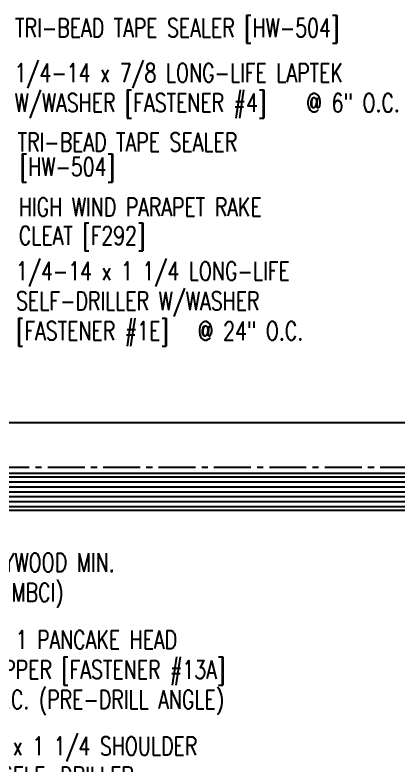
# Model space of a CAD drawing. Header units: inches. Extents: x 5.3 to 45.7, y 11.4 to 38.4.
# Drawn here: x 24.41 to 32.21, y 21.86 to 37.1 of the extents above; entities that cross this region are included whole.
import ezdxf

# ---------------------------------------------------------------- set-up
doc = ezdxf.new("R2010")
doc.units = ezdxf.units.IN
doc.header["$MEASUREMENT"] = 0
doc.linetypes.add('CENTER2', pattern=[1.125, 0.75, -0.125, 0.125, -0.125])
for name, color, linetype in [('BARRIER', 253, 'CENTER2'), ('PANEL', 11, 'Continuous'), ('TEXT', 2, 'Continuous'), ('WOOD', 3, 'Continuous')]:
    doc.layers.add(name, color=color, linetype=linetype)
doc.styles.add('TEXT1', font='ROMANS.shx', dxfattribs={"width": 0.75, "height": 0.375})

# ---------------------------------------------------------------- blocks, each defined once
blk = doc.blocks.new('FD-F5')
at = {"layer": 'TEXT', "style": 'TEXT1', "width": 0.75}
for s, p in [('1/4-14 x 1 1/4 SHOULDER', (0.0047, -0.0408)), ('TEK 2  SELF-DRILLER', (0.0047, -0.1926)), ('[FASTENER #5]', (0.0047, -0.3444))]:
    blk.add_text(s, height=0.09375, dxfattribs=at).set_placement(p)
blk.add_attdef('(QUANTITY)', (0.8792, -0.3444), '', height=0.0938, dxfattribs=at)
at = {"layer": 'TEXT', "style": 'TEXT1', "flags": 1}
for tag, p in [('Color', (0.0529, -0.546)), ('Calc', (0.0529, -0.546)), ('OPT1', (0.0529, -0.546)), ('Opt2', (0.0529, -0.546)), ('Opt3', (0.0529, -0.546)), ('Description', (0.0529, -0.546)), ('Multiple', (0.0529, -0.546)), ('Part', (0.0529, -0.546)), ('Spare1', (0.0529, -0.7335)), ('Spare2', (0.0529, -0.7335)), ('Spare3', (0.0529, -0.7335)), ('Spare4', (0.0529, -0.7335)), ('Spare5', (0.0529, -0.7335)), ('Spare6', (0.0529, -0.7335)), ('Spare7', (0.0529, -0.7335)), ('Spare8', (0.0529, -0.7335)), ('Spare9', (0.0529, -0.7335)), ('Spare10', (0.0529, -0.7335))]:
    blk.add_attdef(tag, p, '', height=0.0938, dxfattribs=at)
blk = doc.blocks.new('FD-F13A')
at = {"layer": 'TEXT', "style": 'TEXT1', "width": 0.75}
for s, p in [('12-11 x 1 PANCAKE HEAD', (0.0047, -0.0408)), ('SELF-TAPPER [FASTENER #13A]', (0.0047, -0.1926))]:
    blk.add_text(s, height=0.09375, dxfattribs=at).set_placement(p)
blk.add_attdef('(QUANTITY)', (0.0047, -0.3444), '', height=0.0938, dxfattribs=at)
blk = doc.blocks.new('FD-F1e')
at = {"layer": 'TEXT', "style": 'TEXT1', "width": 0.75}
for s, p in [('1/4-14 x 1 1/4 LONG-LIFE', (0.0047, -0.0408)), ('SELF-DRILLER W/WASHER', (0.0047, -0.1926)), ('[FASTENER #1E]', (0.0047, -0.3444))]:
    blk.add_text(s, height=0.09375, dxfattribs=at).set_placement(p)
blk.add_attdef('(QUANTITY)', (0.9263, -0.3444), '', height=0.0938, dxfattribs=at)
at = {"layer": 'TEXT', "style": 'TEXT1', "flags": 1}
for tag, p in [('Color', (0.0245, -0.5337)), ('Calc', (0.0245, -0.5337)), ('Opt1', (0.0245, -0.5337)), ('Opt2', (0.0245, -0.5337)), ('Opt3', (0.0245, -0.5337)), ('Description', (0.0245, -0.5337)), ('Multiple', (0.0245, -0.5337)), ('Part', (0.0245, -0.5337)), ('Spare1', (0.0245, -0.7212)), ('Spare2', (0.0245, -0.7212)), ('Spare3', (0.0245, -0.7212)), ('Spare4', (0.0245, -0.7212)), ('Spare5', (0.0245, -0.7212)), ('Spare6', (0.0245, -0.7212)), ('Spare7', (0.0245, -0.7212)), ('Spare8', (0.0245, -0.7212)), ('Spare9', (0.0245, -0.7212)), ('Spare10', (0.0245, -0.7212))]:
    blk.add_attdef(tag, p, '', height=0.0938, dxfattribs=at)
blk = doc.blocks.new('FD-F4')
at = {"layer": 'TEXT', "style": 'TEXT1', "width": 0.75}
for s, p in [('1/4-14 x 7/8 LONG-LIFE LAPTEK', (0.0047, -0.0408)), ('W/WASHER [FASTENER #4]', (0.0047, -0.1926))]:
    blk.add_text(s, height=0.09375, dxfattribs=at).set_placement(p)
blk.add_attdef('(QUANTITY)', (1.4847, -0.1926), '', height=0.0938, dxfattribs=at)
at = {"layer": 'TEXT', "style": 'TEXT1', "flags": 1}
for tag, p in [('Color', (0.0624, -0.4349)), ('Calc', (0.0624, -0.4349)), ('Opt1', (0.0624, -0.4349)), ('Opt2', (0.0624, -0.4349)), ('Opt3', (0.0624, -0.4349)), ('Description', (0.0624, -0.4349)), ('Multiple', (0.0624, -0.4349)), ('Part', (0.0624, -0.4349)), ('Spare1', (0.0624, -0.6224)), ('Spare2', (0.0624, -0.6224)), ('Spare3', (0.0624, -0.6224)), ('Spare4', (0.0624, -0.6224)), ('Spare5', (0.0624, -0.6224)), ('Spare6', (0.0624, -0.6224)), ('Spare7', (0.0624, -0.6224)), ('Spare8', (0.0624, -0.6224)), ('Spare9', (0.0624, -0.6224)), ('Spare10', (0.0624, -0.6224))]:
    blk.add_attdef(tag, p, '', height=0.0938, dxfattribs=at)

msp = doc.modelspace()

# ---------------------------------------------------------------- linework, layer by layer
at = {"layer": 'BARRIER'}
msp.add_line((17.20312, 27.92451), (42.67885, 27.92451), dxfattribs=at)
at = {"layer": 'PANEL'}
msp.add_line((36.6384, 28.82199), (20.7129, 28.82199), dxfattribs=at)
at = {"layer": 'WOOD', "color": 3, "linetype": 'CONTINUOUS'}
for p, q in [((17.14847, 27.79951), (42.67885, 27.79951)), ((17.14847, 27.04951), (42.67885, 27.04951))]:
    msp.add_line(p, q, dxfattribs=at)
at = {"layer": 'WOOD', "color": 9, "linetype": 'CONTINUOUS'}
for p, q in [((17.14847, 27.72451), (42.67885, 27.72451)), ((17.14847, 27.62451), (42.67885, 27.62451)), ((17.14847, 27.52451), (42.67885, 27.52451)), ((17.14847, 27.42451), (42.67885, 27.42451)), ((17.14847, 27.32451), (42.67885, 27.32451)), ((17.14847, 27.22451), (42.67885, 27.22451)), ((17.14847, 27.12451), (42.67885, 27.12451))]:
    msp.add_line(p, q, dxfattribs=at)

# ---------------------------------------------------------------- block references
at = {"layer": 'TEXT', "xscale": 4, "yscale": 4, "zscale": 4}
for name, p, values in [('FD-F4', (24.38366, 35.90537), {'(QUANTITY)': '@ 6" O.C.'}), ('FD-F1e', (24.4145, 31.8802), {'(QUANTITY)': '@ 24" O.C.'}), ('FD-F13A', (22.53744, 24.39535), {'(QUANTITY)': '@ 24" O.C. (PRE-DRILL ANGLE)'}), ('FD-F5', (22.6097, 22.23725), {'(QUANTITY)': '@ 24" O.C.'})]:
    msp.add_blockref(name, p, dxfattribs=at).add_auto_attribs(values)

# ---------------------------------------------------------------- texts
at = {"layer": 'TEXT', "style": 'TEXT1', "width": 0.75}
for s, p in [('TRI-BEAD TAPE SEALER [HW-504]', (24.4135, 36.65721)), ('TRI-BEAD TAPE SEALER', (24.46327, 34.33582)), ('[HW-504]', (24.5105, 33.8355)), ('HIGH WIND PARAPET RAKE ', (24.48975, 33.01768)), ('CLEAT [F292]', (24.48975, 32.43812)), ('5/8" PLYWOOD MIN.', (22.59031, 25.80109)), ('(NOT BY MBCI)', (22.59031, 25.19395))]:
    msp.add_text(s, height=0.375, dxfattribs=at).set_placement(p)

doc.saveas('drawing.dxf')
